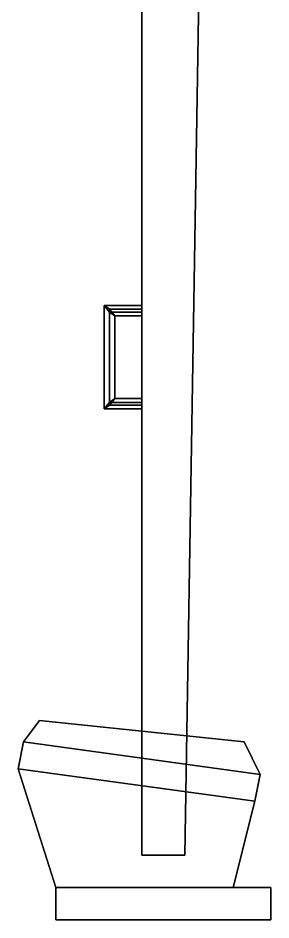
# Model space of a CAD drawing. Header units: millimetres. Extents: x -0.8 to 3, y -3.2 to 8.
# Drawn here: x -0.7 to -0.23, y -3.23 to -1.558 of the extents above; entities that cross this region are included whole.
import ezdxf

# ---------------------------------------------------------------- set-up
doc = ezdxf.new("R2010")
doc.units = ezdxf.units.MM
doc.layers.add('trail', color=4, linetype='Continuous')

msp = doc.modelspace()

# ---------------------------------------------------------------- linework, layer by layer
at = {"layer": 'trail'}
for points in [[(-0.35, -0.64, 0.51), (-0.39, -3.11, 0.02), (-0.47, -3.11, 0.02), (-0.47, -0.64, 0.51)], [(-0.47, -3.11, 0.14), (-0.39, -3.11, 0.14), (-0.35, -0.64, 0.7), (-0.47, -0.64, 0.7)], [(-0.47, -0.64, 0.51), (-0.47, -3.11, 0.02), (-0.47, -3.11, 0.14), (-0.47, -0.64, 0.7)], [(-0.35, -0.64, 0.7), (-0.39, -3.11, 0.14), (-0.39, -3.11, 0.02), (-0.35, -0.64, 0.51)], [(-0.53, -2.2703, 0.2308), (-0.54, -2.2826, 0.2376), (-0.54, -2.0904, 0.2928), (-0.53, -2.0972, 0.2804)], [(-0.54, -2.2826, 0.2376), (-0.53, -2.2758, 0.25), (-0.53, -2.1028, 0.2996), (-0.54, -2.0904, 0.2928)], [(-0.47, -2.1028, 0.2996), (-0.47, -2.0904, 0.2928), (-0.54, -2.0904, 0.2928), (-0.53, -2.1028, 0.2996)], [(-0.47, -2.0904, 0.2928), (-0.47, -2.0972, 0.2804), (-0.53, -2.0972, 0.2804), (-0.54, -2.0904, 0.2928)], [(-0.52, -2.2634, 0.2431), (-0.53, -2.2703, 0.2308), (-0.53, -2.0972, 0.2804), (-0.52, -2.1096, 0.2872)], [(-0.47, -2.0972, 0.2804), (-0.47, -2.1096, 0.2872), (-0.52, -2.1096, 0.2872), (-0.53, -2.0972, 0.2804)], [(-0.53, -2.2758, 0.25), (-0.52, -2.2634, 0.2431), (-0.52, -2.1096, 0.2872), (-0.53, -2.1028, 0.2996)], [(-0.47, -2.1096, 0.2872), (-0.47, -2.1028, 0.2996), (-0.53, -2.1028, 0.2996), (-0.52, -2.1096, 0.2872)], [(-0.47, -2.2703, 0.2308), (-0.47, -2.2826, 0.2376), (-0.54, -2.2826, 0.2376), (-0.53, -2.2703, 0.2308)], [(-0.47, -2.2758, 0.25), (-0.47, -2.2634, 0.2431), (-0.52, -2.2634, 0.2431), (-0.53, -2.2758, 0.25)], [(-0.47, -2.2634, 0.2431), (-0.47, -2.2703, 0.2308), (-0.53, -2.2703, 0.2308), (-0.52, -2.2634, 0.2431)], [(-0.47, -2.2826, 0.2376), (-0.47, -2.2758, 0.25), (-0.53, -2.2758, 0.25), (-0.54, -2.2826, 0.2376)], [(-0.69, -2.9, 0.02), (-0.25, -2.96, 0.02), (-0.28, -2.9, 0.02), (-0.66, -2.86, 0.02)], [(-0.28, -2.9, -0.04), (-0.25, -2.96, -0.04), (-0.69, -2.9, -0.04), (-0.66, -2.86, -0.04)], [(-0.66, -2.86, -0.04), (-0.69, -2.9, -0.04), (-0.69, -2.9, 0.02), (-0.66, -2.86, 0.02)], [(-0.66, -2.86, 0.02), (-0.28, -2.9, 0.02), (-0.28, -2.9, -0.04), (-0.66, -2.86, -0.04)], [(-0.7, -2.95, 0.02), (-0.26, -3.01, 0.02), (-0.25, -2.96, 0.02), (-0.69, -2.9, 0.02)], [(-0.25, -2.96, -0.04), (-0.26, -3.01, -0.04), (-0.7, -2.95, -0.04), (-0.69, -2.9, -0.04)], [(-0.69, -2.9, -0.04), (-0.7, -2.95, -0.04), (-0.7, -2.95, 0.02), (-0.69, -2.9, 0.02)], [(-0.28, -2.9, 0.02), (-0.25, -2.96, 0.02), (-0.25, -2.96, -0.04), (-0.28, -2.9, -0.04)], [(-0.26, -3.01, -0.04), (-0.3, -3.17, -0.04), (-0.63, -3.17, -0.04), (-0.7, -2.95, -0.04)], [(-0.63, -3.17, 0.02), (-0.3, -3.17, 0.02), (-0.26, -3.01, 0.02), (-0.7, -2.95, 0.02)], [(-0.7, -2.95, -0.04), (-0.63, -3.17, -0.04), (-0.63, -3.17, 0.02), (-0.7, -2.95, 0.02)], [(-0.25, -2.96, 0.02), (-0.26, -3.01, 0.02), (-0.26, -3.01, -0.04), (-0.25, -2.96, -0.04)], [(-0.26, -3.01, 0.02), (-0.3, -3.17, 0.02), (-0.3, -3.17, -0.04), (-0.26, -3.01, -0.04)], [(-0.47, -3.11, 0.02), (-0.39, -3.11, 0.02), (-0.39, -3.11, 0.14), (-0.47, -3.11, 0.14)], [(-0.63, -3.17, 0.24), (-0.23, -3.17, 0.24), (-0.23, -3.17, -0.04), (-0.63, -3.17, -0.04)], [(-0.63, -3.23, 0.24), (-0.23, -3.23, 0.24), (-0.23, -3.17, 0.24), (-0.63, -3.17, 0.24)], [(-0.63, -3.17, -0.04), (-0.23, -3.17, -0.04), (-0.23, -3.23, -0.04), (-0.63, -3.23, -0.04)], [(-0.63, -3.23, -0.04), (-0.63, -3.23, 0.24), (-0.63, -3.17, 0.24), (-0.63, -3.17, -0.04)], [(-0.23, -3.17, -0.04), (-0.23, -3.17, 0.24), (-0.23, -3.23, 0.24), (-0.23, -3.23, -0.04)], [(-0.23, -3.23, -0.04), (-0.23, -3.23, 0.24), (-0.63, -3.23, 0.24), (-0.63, -3.23, -0.04)]]:
    msp.add_3dface(points, dxfattribs=at)

doc.saveas('drawing.dxf')
